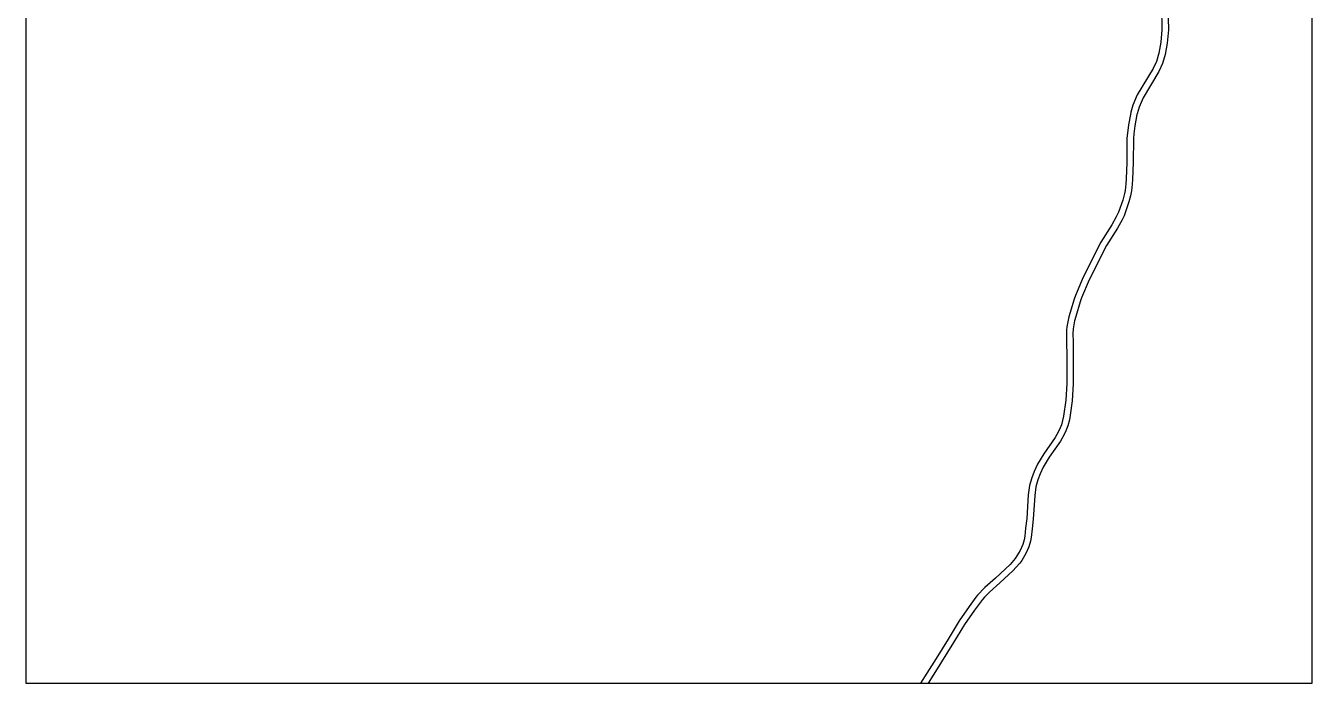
# Model space of a CAD drawing. Header units: metres. Extents: x -28800 to -24000, y -99000 to -96000.
# Drawn here: x -28800 to -28000, y -99000 to -98591 of the extents above; entities that cross this region are included whole.
import ezdxf

# ---------------------------------------------------------------- set-up
doc = ezdxf.new("R2010")
doc.units = ezdxf.units.M
doc.header["$LTSCALE"] = 2.5
doc.layers.add('図郭', color=7, linetype='Continuous')
doc.layers.add('道路', color=7, linetype='Continuous')

msp = doc.modelspace()

# ---------------------------------------------------------------- linework, layer by layer
at = {"layer": '図郭'}
msp.add_lwpolyline([(-28800, -99000), (-28000, -99000), (-28000, -98400), (-28800, -98400)], close=True, dxfattribs=at)
at = {"layer": '道路'}
for points in [[(-28122.42, -98443.84), (-28116.79, -98451.56), (-28114.74, -98455.24), (-28109.96, -98467.7), (-28107.03, -98479.26), (-28104.99, -98495.43), (-28103.79, -98505.18), (-28102.36, -98516.6), (-28098.13, -98536.64), (-28096.28, -98549.18), (-28094.89, -98560.23), (-28094.29, -98569.88), (-28093.84, -98579.86), (-28093.48, -98593.93), (-28094.14, -98601.67), (-28095.45, -98608.43), (-28096.85, -98613.55), (-28098.95, -98617.98), (-28108.79, -98634.33), (-28111.5, -98640.71), (-28112.81, -98645.14), (-28113.1, -98646.62)], [(-28099.83, -98504.66), (-28098.41, -98515.94), (-28094.19, -98535.94), (-28092.32, -98548.64), (-28090.91, -98559.86), (-28090.3, -98569.67), (-28089.84, -98579.71), (-28089.47, -98594.05), (-28090.17, -98602.22), (-28091.55, -98609.34), (-28093.08, -98614.95), (-28095.42, -98619.87), (-28105.22, -98636.15), (-28107.73, -98642.06), (-28108.92, -98646.09), (-28109.02, -98646.62)], [(-28113.1, -98646.62), (-28114.35, -98652.96), (-28114.99, -98658.16), (-28115.21, -98661.32), (-28115.4, -98676.32), (-28115.68, -98686.47), (-28115.91, -98689.69), (-28116.42, -98693.71), (-28116.83, -98695.74), (-28117.84, -98699.76), (-28120.5, -98707.3), (-28121.84, -98710.26), (-28124.6, -98715.13), (-28131.42, -98725.94), (-28142.38, -98747.69), (-28147.21, -98759), (-28148.05, -98761.28), (-28151.35, -98772.39), (-28152.55, -98778.5), (-28152.78, -98780.7), (-28152.89, -98782.83), (-28152.76, -98787.95), (-28152.58, -98796.72), (-28152.69, -98813.78), (-28153.25, -98824.03), (-28154.61, -98834.05), (-28155.98, -98839.34), (-28156.72, -98841.39), (-28157.74, -98843.6), (-28159.89, -98847.37), (-28167.02, -98857.39), (-28170.9, -98863.79), (-28173.01, -98868.45), (-28174.48, -98872.4), (-28175.73, -98877.17), (-28176.57, -98882.85), (-28177.57, -98897.6), (-28178.23, -98903.62), (-28178.69, -98908.68), (-28179.09, -98910.88), (-28179.93, -98913.75), (-28181.63, -98917.51), (-28183.62, -98920.83), (-28184.77, -98922.53), (-28187.91, -98926.3), (-28196.99, -98934.74), (-28203.53, -98940.52), (-28208.2, -98945.31), (-28209.16, -98946.61)], [(-28109.02, -98646.62), (-28110.4, -98653.6), (-28111.02, -98658.62), (-28111.22, -98661.59), (-28111.4, -98676.39), (-28111.69, -98687.06), (-28111.9, -98689.86), (-28112.43, -98694.01), (-28113.07, -98697.21), (-28114, -98700.91), (-28117.07, -98709.61), (-28118.24, -98712.02), (-28121.17, -98717.19), (-28127.93, -98727.91), (-28138.75, -98749.38), (-28143.54, -98760.59), (-28144.35, -98762.89), (-28147.11, -98772.18), (-28147.76, -98774.9), (-28148.72, -98779.78), (-28148.89, -98782.88), (-28148.76, -98787.85), (-28148.58, -98796.69), (-28148.69, -98813.9), (-28149.27, -98824.41), (-28150.5, -98833.45), (-28151.05, -98836.24), (-28152.02, -98840), (-28153.17, -98843.25), (-28154.18, -98845.44), (-28156.51, -98849.53), (-28163.68, -98859.59), (-28167.36, -98865.66), (-28169.26, -98869.84), (-28170.66, -98873.61), (-28171.8, -98877.98), (-28172.59, -98883.28), (-28173.58, -98897.96), (-28174.25, -98904.02), (-28174.74, -98909.47), (-28175.14, -98911.61), (-28176.17, -98915.14), (-28178.08, -98919.37), (-28180.66, -98923.68), (-28181.92, -98925.35), (-28184.27, -98928.17), (-28186.01, -98929.99), (-28194.3, -98937.7), (-28200.77, -98943.42), (-28203.88, -98946.61)], [(-28209.16, -98946.61), (-28213.35, -98952.22), (-28219.54, -98961.25), (-28226.49, -98972.63), (-28233.94, -98984.67), (-28239.66, -98993.8), (-28243.62, -99000)], [(-28203.88, -98946.61), (-28205.15, -98947.91), (-28210.09, -98954.55), (-28216.18, -98963.42), (-28223.08, -98974.72), (-28230.54, -98986.78), (-28236.3, -98995.98), (-28238.87, -99000)]]:
    msp.add_lwpolyline(points, dxfattribs=at)

doc.saveas('drawing.dxf')
